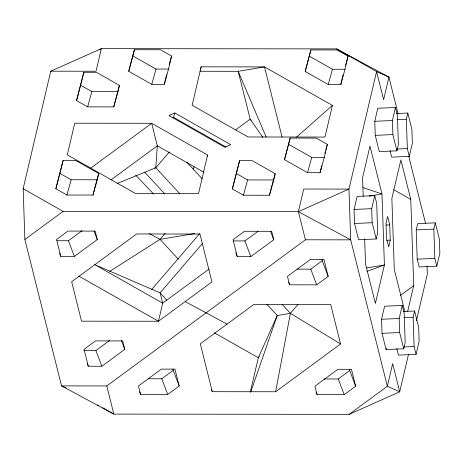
<?xml version="1.0" encoding="UTF-8"?>
<svg xmlns="http://www.w3.org/2000/svg" width="463" height="463" viewBox="0 0 463 463"><rect width="100%" height="100%" fill="white"/><g stroke="black" fill="none" stroke-linecap="round" stroke-linejoin="round"><path stroke-width="0.69" d="M179.852 193.766L155.811 167.768L157.316 145.822L151.679 123.297L74.751 123.21L67.314 154.856L135.213 193.366L198.563 193.436L207.592 155.012L151.679 123.297L90.528 168.283M211.423 389.696L212.274 391.692L275.624 391.762L290.405 313.312L297.935 304.544M408.464 354.513L399.702 391.814L349.143 414.362L113.834 414.101L61.538 385.893L24.886 239.475L23.15 188.719L50.762 71.186L101.328 48.638L336.63 48.899L388.926 77.107L398.047 113.539M55.873 188.754L63.136 160.424L75.666 160.435L98.712 173.503L97.242 179.766L93.034 195.056L66.932 195.027L55.873 188.754L63.136 160.424M76.58 100.604L83.849 72.274L96.379 72.292L119.419 85.36L117.949 91.616L113.748 106.907L87.64 106.878L76.58 100.604L83.849 72.274M93.034 195.056L94.504 188.8M113.748 106.907L119.419 85.36M128.737 71.273L134.409 49.726L160.516 49.755L171.576 56.029L168.509 69.068L164.307 84.359L151.777 84.341L128.737 71.273L134.409 49.726M164.307 84.359L166.564 74.751M201.15 66.834L192.128 105.257L248.041 136.973L324.968 137.06L332.405 105.414L264.506 66.903L201.15 66.834L200.207 69.572M232.351 188.95L239.614 160.62L252.144 160.638L275.19 173.706L273.714 179.962L269.512 195.253L243.411 195.224L232.351 188.95L239.614 160.62M269.512 195.253L270.982 188.997M284.502 159.619L290.174 138.072L316.281 138.101L327.341 144.375L324.279 157.414L320.072 172.705L307.542 172.687L284.502 159.619L290.174 138.072M305.215 71.476L310.887 49.923L336.995 49.952L348.054 56.226L344.987 69.265L340.785 84.555L328.255 84.544L305.215 71.476L310.887 49.923M250.298 391.976L258.337 357.743L277.25 315.511L290.405 313.312L340.571 343.98L275.624 391.762M66.093 387.936L61.538 385.893L106.791 385.939L305.441 239.793L298.392 211.637L303.705 189.031L348.957 189.083L376.569 71.557L336.63 48.899M320.072 172.705L321.687 165.841M340.785 84.555L343.042 74.948M354.05 209.444L357.118 196.405L374.746 195.635L376.697 203.431L377.698 232.715L376.228 238.972L358.599 239.741L354.531 223.502L354.05 209.444L371.685 208.674L374.746 195.635M374.764 121.294L377.825 108.255L395.454 107.485L397.41 115.281L398.411 144.566L396.941 150.822L379.307 151.598L375.244 135.352L374.764 121.294L392.392 120.525L395.454 107.485M390.043 150.654L391.669 157.148L409.298 156.378L407.347 148.582L406.346 119.298L407.816 113.041L396.531 113.533M409.298 156.378L412.365 143.339L411.879 129.287L407.816 113.041M390.251 240.129L388.654 246.912L386.541 238.462L386.02 223.235L387.612 216.458L389.73 224.902L390.251 240.129L386.651 240.285M381.541 319.256L384.603 306.217L402.231 305.447L404.187 313.243L405.189 342.527L403.719 348.784L386.084 349.553L382.021 333.314L381.541 319.256L399.17 318.486L402.231 305.447M386.084 349.553L386.414 348.164M416.202 229.879L417.672 223.623L435.301 222.853L439.37 239.093L439.85 253.151L436.788 266.19L419.154 266.96L417.204 259.164L416.202 229.879L433.831 229.11L435.301 222.853M407.596 311.68L413.714 285.659L410.756 199.368L400.889 159.949L391.86 198.372L394.297 269.437L404.888 311.755M396.82 348.61L398.446 355.109L416.075 354.34L414.125 346.544L413.123 317.259L414.593 310.997L403.308 311.495M416.399 320.732L427.314 274.281L427.048 266.416M416.075 354.34L419.142 341.3L418.656 327.243L414.593 310.997M87.64 106.878L91.842 91.587L117.949 91.616M66.932 195.027L71.134 179.737L97.242 179.766M94.695 188.105L98.712 173.503M151.777 84.341L155.979 69.051L168.509 69.068M169.279 64.369L171.576 56.029M172.323 117.926L173.619 117.347L174.823 112.978L230.736 144.693L224.896 147.298L168.983 115.582L174.823 112.978M243.411 195.224L247.612 179.933L273.714 179.962M271.173 188.302L275.19 173.706M328.255 84.544L332.457 69.253L344.987 69.265M307.542 172.687L311.749 157.397L324.279 157.414M345.566 65.26L348.054 56.226M324.858 153.409L325.431 151.326M325.813 149.937L327.341 144.375M193.187 169.533L194.061 166.778M250.732 392.063L277.25 315.511L266.948 304.37M117.081 183.545L155.811 167.768L169.452 151.87M109.725 271.399L160.024 239.359L165.198 233.335M151.638 289.583L199.611 233.676M202.424 243.532L160.094 292.865L162.704 303.178L158.456 321.258L81.529 321.172L71.661 281.753L136.602 233.971L199.958 234.046L211.938 281.909L158.456 321.258L78.698 276.023M259.28 356.643L258.337 357.743L214.357 332.799M296.65 137.065L332.405 105.414M99.586 49.911L101.328 48.638L96.015 71.238L50.762 71.186M24.886 239.475L63.09 211.371L298.392 211.637L348.957 189.083L350.694 239.846L387.346 386.258L399.702 391.814L392.653 363.658L387.346 386.258L349.143 414.362M110.929 179.951L157.316 145.822L203.807 172.195M56.995 240.731L68.426 240.743L82.183 230.626M235.638 129.866L250.17 119.176L238.19 71.308L200.033 71.267M74.369 256.421L97.288 239.556L95.175 231.112L68.026 231.078L56.561 239.51L60.792 256.404L74.369 256.421L68.426 240.743M83.768 350.537L95.916 350.555L109.667 340.438M233.474 240.928L244.904 240.939L258.088 231.245M209.212 268.962L162.704 303.178L94.805 264.668L160.094 292.865L166.842 300.157M101.854 366.233L124.778 349.368L122.66 340.924L95.511 340.89L84.052 349.322L88.283 366.216L101.854 366.233L95.916 350.555M250.848 256.618L273.766 239.759L271.654 231.309L244.505 231.28L233.039 239.712L237.27 256.606L250.848 256.618L244.904 240.939M148.212 378.763L161.79 378.775L173.249 370.342L172.913 368.994M297.205 269.148L310.783 269.165L322.242 260.733L321.901 259.378M167.728 394.453L179.193 386.026L174.962 369.133L161.384 369.115L138.466 385.98L140.578 394.424L167.728 394.453L161.79 378.775M316.721 284.843L328.18 276.411L323.95 259.517L310.378 259.5L287.454 276.365L289.566 284.814L316.721 284.843L310.783 269.165M400.449 295.417L413.714 285.659M323.978 378.96L338.268 378.977L349.727 370.545L349.391 369.19M344.206 394.655L355.665 386.223L351.44 369.329L337.863 369.312L314.944 386.177L317.057 394.626L344.206 394.655L338.268 378.977M366.783 271.445L384.406 264.992L381.975 193.933L369.995 146.065L362.558 177.705L363.2 196.405M154.428 168L155.811 167.768M369.173 196.075L381.975 193.933L362.876 187.602M149.208 233.549L160.024 239.359L194.865 233.531M366.627 267.967L384.406 264.992L375.383 303.415L365.515 263.997L364.653 238.827M397.179 119.703L406.346 119.298M375.244 135.352L392.873 134.583L396.941 150.822M396.768 149.045L407.347 148.582M354.531 223.502L372.165 222.726L376.228 238.972M386.13 225.059L389.73 224.902M417.204 259.164L434.832 258.395L436.788 266.19M403.956 317.659L413.123 317.259M382.021 333.314L399.65 332.538L403.719 348.784M404.251 346.972L414.125 346.544M305.441 239.793L350.694 239.846L298.392 211.637M185.194 301.587L227.038 324.152M309.417 56.179L332.457 69.253M393.839 189.778L410.756 199.368M132.939 55.982L155.979 69.051M288.704 144.329L311.749 157.397M173.619 117.347L225.765 146.921M80.782 85.314L91.842 91.587M236.552 173.66L247.612 179.933M60.074 173.463L71.134 179.737M23.15 188.719L63.09 211.371M97.612 404.894L98.856 405.605M102.601 407.729L113.834 414.101L106.791 385.939M135.671 175.164L153.566 193.985M251.149 120.23L250.17 119.176L262.932 137.442M186.954 162.345L202.163 178.793M282.065 304.289L290.405 313.312M144.618 172.091L164.735 193.847M160.024 239.359L178.336 259.164M266.202 137.175L238.19 71.308L264.506 66.903L282.117 137.175M322.242 260.733L328.18 276.411M349.727 370.545L355.665 386.223M270.548 231.263L273.766 239.759M288.576 282.199L289.566 284.814M316.067 392.011L317.057 394.626M235.783 252.682L237.27 256.606M173.249 370.342L179.193 386.026M94.07 231.066L97.288 239.556M121.312 340.224L124.778 349.368M139.589 391.814L140.578 394.424M59.553 253.139L60.792 256.404M87.287 363.605L88.283 366.216M408.742 156.268L425.578 223.525M340.571 343.98L330.704 304.561L253.776 304.475L200.294 343.824L212.274 391.692M433.831 229.11L434.832 258.395M392.392 120.525L392.873 134.583M399.17 318.486L399.65 332.538M371.685 208.674L372.165 222.726M207.592 155.012L207.644 156.453M388.926 77.107L383.619 99.713L376.569 71.557L388.926 77.107"/></g></svg>
